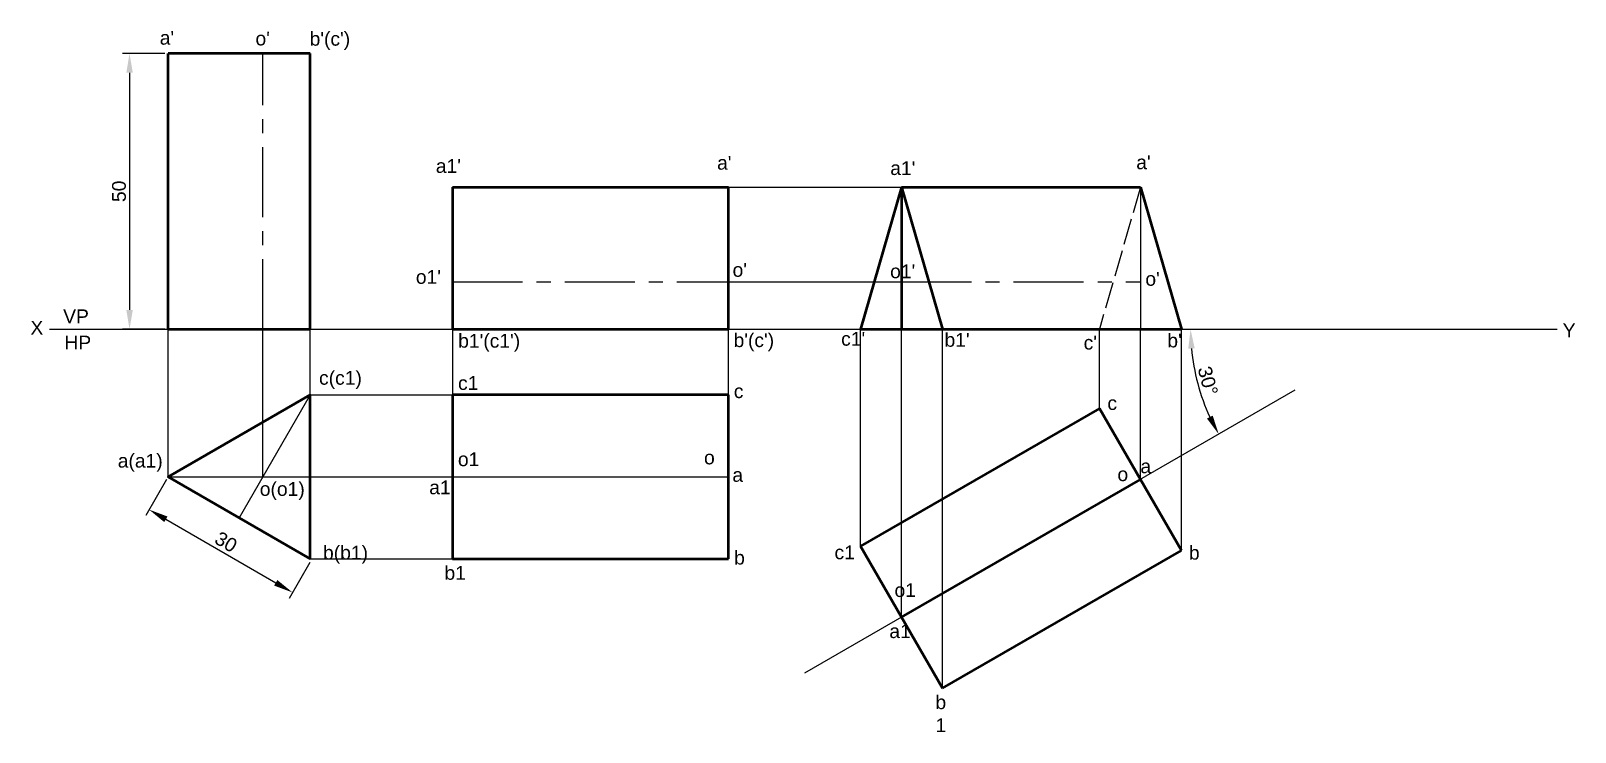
# Paper-space layout 'layout 4' of a CAD drawing. Header units: millimetres. Extents: x 8 to 287, y 42 to 169.
import ezdxf

# ---------------------------------------------------------------- set-up
doc = ezdxf.new("R2010")
doc.units = ezdxf.units.MM
doc.header["$LTSCALE"] = 0.4
doc.linetypes.add('ACAD_ISO02W100', pattern=[15, 12, -3])
doc.linetypes.add('CENTER', pattern=[50.8, 31.75, -6.35, 6.35, -6.35])
doc.styles.get("Standard").update_dxf_attribs({"font": 'arial.ttf'})
doc.dimstyles.new('ISO-25', dxfattribs={"dimtxt": 2.5, "dimasz": 3.5, "dimexe": 1.25, "dimexo": 0.625, "dimtad": 1, "dimdsep": 46, "dimtxsty": 'Standard', "dimcen": 2.5, "dimadec": 0, "dimazin": 3, "dimtfac": 1, "dimtmove": 0, "dimatfit": 3, "dimfxl": 1, "dimarcsym": 0})

# ---------------------------------------------------------------- blocks, each defined once
blk = doc.blocks.new('*D44')
at = {"color": 0, "lineweight": -2, "transparency": 16777216}
for p, q in [((31.76, 164.6), (24.13, 164.6)), ((25.38, 161.1), (25.38, 118.1)), ((31.76, 114.6), (24.13, 114.6))]:
    blk.add_line(p, q, dxfattribs=at)
at = {"color": 0, "transparency": 16777216}
for points in [[(24.8, 161.1), (25.97, 161.1), (25.38, 164.6)], [(24.8, 118.1), (25.97, 118.1), (25.38, 114.6)]]:
    blk.add_solid(points, dxfattribs=at)
at = {"layer": 'Defpoints', "color": 0, "transparency": 16777216}
for p in [(32.39, 164.6), (25.38, 114.6), (32.39, 114.6)]:
    blk.add_point(p, dxfattribs=at)
at = {"color": 0, "transparency": 16777216, "insert": (23.48, 139.6), "char_height": 2.5, "attachment_point": 5, "rotation": 90}
blk.add_mtext('50', dxfattribs=at)
blk = doc.blocks.new('*D45')
at = {"color": 0, "lineweight": -2, "transparency": 16777216}
for p, q in [((32.08, 87.34), (28.31, 80.82)), ((31.96, 80.15), (51.88, 68.64)), ((58.05, 72.32), (54.28, 65.8))]:
    blk.add_line(p, q, dxfattribs=at)
at = {"color": 0, "transparency": 16777216}
for points in [[(32.26, 80.65), (31.67, 79.64), (28.93, 81.9)], [(52.17, 69.14), (51.58, 68.13), (54.91, 66.89)]]:
    blk.add_solid(points, dxfattribs=at)
at = {"layer": 'Defpoints', "color": 0, "transparency": 16777216}
for p in [(32.39, 87.88), (58.36, 72.86), (54.91, 66.89)]:
    blk.add_point(p, dxfattribs=at)
at = {"color": 0, "transparency": 16777216, "insert": (42.87, 76.04), "char_height": 2.5, "attachment_point": 5, "rotation": 329.9706}
blk.add_mtext('30', dxfattribs=at)
blk = doc.blocks.new('*D46')
at = {"color": 0, "lineweight": -2, "transparency": 16777216}
blk.add_arc((255.69, 114.6), 38.05, 185.2725, 204.7275, dxfattribs=at)
at = {"color": 0, "transparency": 16777216}
for points in [[(217.22, 111.08), (218.39, 111.13), (217.64, 114.6)], [(221.65, 98.95), (220.61, 98.42), (222.74, 95.58)]]:
    blk.add_solid(points, dxfattribs=at)
at = {"layer": 'Defpoints', "color": 0, "transparency": 16777216}
for p in [(10.86, 114.6), (284.07, 114.6), (218.22, 108), (236.54, 103.54), (147.7, 52.25)]:
    blk.add_point(p, dxfattribs=at)
at = {"color": 0, "transparency": 16777216, "insert": (220.78, 105.25), "char_height": 2.5, "attachment_point": 5, "rotation": 285}
blk.add_mtext('30°', dxfattribs=at)

psp = doc.layouts.new('layout 4')

# ---------------------------------------------------------------- linework, layer by layer
at = {"lineweight": 50}
for p, q in [((32.39, 114.602), (32.39, 164.602)), ((58.122, 164.602), (32.39, 164.602)), ((58.122, 114.602), (58.122, 164.602)), ((83.912, 140.335), (133.912, 140.335)), ((83.912, 140.335), (83.912, 123.185)), ((133.912, 114.602), (133.912, 140.335)), ((165.25, 140.335), (157.821, 114.602)), ((165.25, 140.335), (165.25, 114.602)), ((165.25, 140.335), (208.551, 140.335)), ((165.25, 140.335), (172.68, 114.602)), ((208.551, 140.335), (215.981, 114.602)), ((83.912, 123.185), (83.912, 114.602)), ((32.39, 114.602), (49.54, 114.602)), ((49.54, 114.602), (58.122, 114.602)), ((83.912, 114.602), (133.912, 114.602)), ((157.821, 114.602), (215.981, 114.602)), ((83.912, 102.716), (83.912, 72.998)), ((133.912, 102.716), (83.912, 102.716)), ((133.912, 72.998), (133.912, 102.716)), ((201.122, 100.254), (157.821, 75.254)), ((215.981, 74.517), (201.122, 100.254)), ((165.25, 62.386), (208.551, 87.386)), ((83.912, 72.998), (133.912, 72.998)), ((157.821, 75.254), (172.68, 49.517)), ((172.68, 49.517), (215.981, 74.517))]:
    psp.add_line(p, q, dxfattribs=at)
at = {"linetype": 'CENTER'}
for p, q in [((49.54, 114.602), (49.54, 164.602)), ((83.912, 123.185), (133.912, 123.185)), ((165.25, 123.185), (208.551, 123.185))]:
    psp.add_line(p, q, dxfattribs=at)
for p, q in [((133.912, 140.335), (165.25, 140.335)), ((208.551, 140.335), (208.551, 114.602)), ((10.856, 114.602), (284.075, 114.602)), ((32.39, 87.877), (32.39, 114.602)), ((49.54, 87.868), (49.54, 114.602)), ((58.122, 102.716), (58.122, 114.602)), ((83.912, 114.602), (83.912, 102.716)), ((133.912, 102.716), (133.912, 114.602)), ((157.821, 75.254), (157.821, 114.602)), ((165.25, 62.386), (165.25, 114.602)), ((172.68, 49.517), (172.68, 114.602)), ((201.122, 100.254), (201.122, 114.602)), ((208.551, 87.386), (208.551, 114.602)), ((215.981, 74.517), (215.981, 114.602)), ((236.54, 103.545), (147.699, 52.253)), ((58.122, 102.716), (45.248, 80.444)), ((58.122, 102.716), (83.912, 102.716)), ((32.39, 87.877), (58.115, 87.864)), ((58.115, 87.864), (83.912, 87.857)), ((83.912, 87.857), (133.912, 87.857)), ((58.107, 73.012), (83.912, 73.012))]:
    psp.add_line(p, q)
at = {"linetype": 'ACAD_ISO02W100'}
psp.add_line((208.551, 140.335), (201.122, 114.602), dxfattribs=at)
at = {"linetype": 'ByBlock'}
psp.add_line((133.912, 123.185), (165.25, 123.185), dxfattribs=at)
at = {"lineweight": 50}
psp.add_lwpolyline([(58.107, 73.012), (58.122, 102.716), (32.39, 87.877)], close=True, dxfattribs=at)

# ---------------------------------------------------------------- texts
at = {"char_height": 2.5, "attachment_point": 1}
for s, width, insert in [("a'", 3.25709, (30.851, 168.688)), ("o'", 4.15727, (48.203, 168.557)), ("b'(c')", 2.16178, (58.014, 168.502)), ("a'", 3.90908, (131.844, 146.024)), ("a'", 3.15185, (207.8, 146.108)), ("a1'", 5.93602, (80.881, 145.446)), ("a1'", 4.65273, (163.224, 145.059)), ("o'", 4.59209, (134.652, 126.615)), ("o1'", 3.71476, (163.201, 126.359)), ("o1'", 6.65021, (77.262, 125.337)), ("o'", 3.48705, (209.451, 124.984)), ('VP', 8.77327, (13.36, 118.194)), ('X', 4.85696, (7.428, 116.12)), ('Y', 5.42164, (285.07, 115.644)), ('HP', 4.72407, (13.578, 113.441)), ("b1'(c1')", 3.90161, (84.935, 113.762)), ("b'(c')", 1.33742, (134.834, 113.865)), ("c1'", 2.27271, (154.329, 114.116)), ("b1'", 4.37618, (173.058, 113.926)), ("c'", 1.79242, (198.268, 113.419)), ("b'", 3.14123, (213.434, 113.81)), ('c(c1)', 1.7651, (59.723, 107.04)), ('c1', 1.99643, (84.906, 106.1)), ('c', 1.93202, (134.881, 104.62)), ('c', 2.77102, (202.577, 102.467)), ('a(a1)', 6.47204, (23.244, 92.016)), ('o1', 4.96355, (84.883, 92.284)), ('o', 4.43032, (129.482, 92.608)), ('a', 2.58515, (208.551, 91.01)), ('o(o1)', 3.35468, (48.981, 86.902)), ('a1', 3.60975, (79.69, 87.186)), ('a', 4.79099, (134.612, 89.447)), ('o', 2.90159, (204.393, 89.578)), ('b(b1)', 2.35347, (60.442, 75.359)), ('b', 4.62073, (134.933, 74.448)), ('c1', 3.55416, (153.128, 75.406)), ('b', 2.21093, (217.342, 75.336)), ('b1', 2.75593, (82.446, 71.683)), ('o1', 2.81514, (163.994, 68.566)), ('a1', 2.68072, (163.055, 61.118)), ('b 1', 3.84397, (171.41, 48.237))]:
    psp.add_mtext_dynamic_manual_height_columns(s, width=width, gutter_width=12.5, heights=[0], dxfattribs=dict(at, insert=insert))

# ---------------------------------------------------------------- dimensions: what is measured, and where the dimension line sits
dim = psp.add_linear_dim(base=(25.383, 114.602), p1=(32.39, 164.602), p2=(32.39, 114.602), angle=90, dimstyle='ISO-25')
dim.commit()
dim.dimension.update_dxf_attribs({"geometry": '*D44', "text_midpoint": (23.481, 139.602)})
dim = psp.add_angular_dim_2l(base=(218.222, 107.995), line1=((10.856, 114.602), (284.075, 114.602)), line2=((236.54, 103.545), (147.699, 52.253)), dimstyle='ISO-25')
dim.commit()
dim.dimension.update_dxf_attribs({"geometry": '*D46', "text_midpoint": (220.778, 105.247)})
dim = psp.add_aligned_dim(p1=(32.39, 87.877), p2=(58.363, 72.864), distance=-6.906, dimstyle='ISO-25')
dim.commit()
dim.dimension.update_dxf_attribs({"geometry": '*D45', "text_midpoint": (42.872, 76.039)})

doc.saveas('drawing.dxf')
